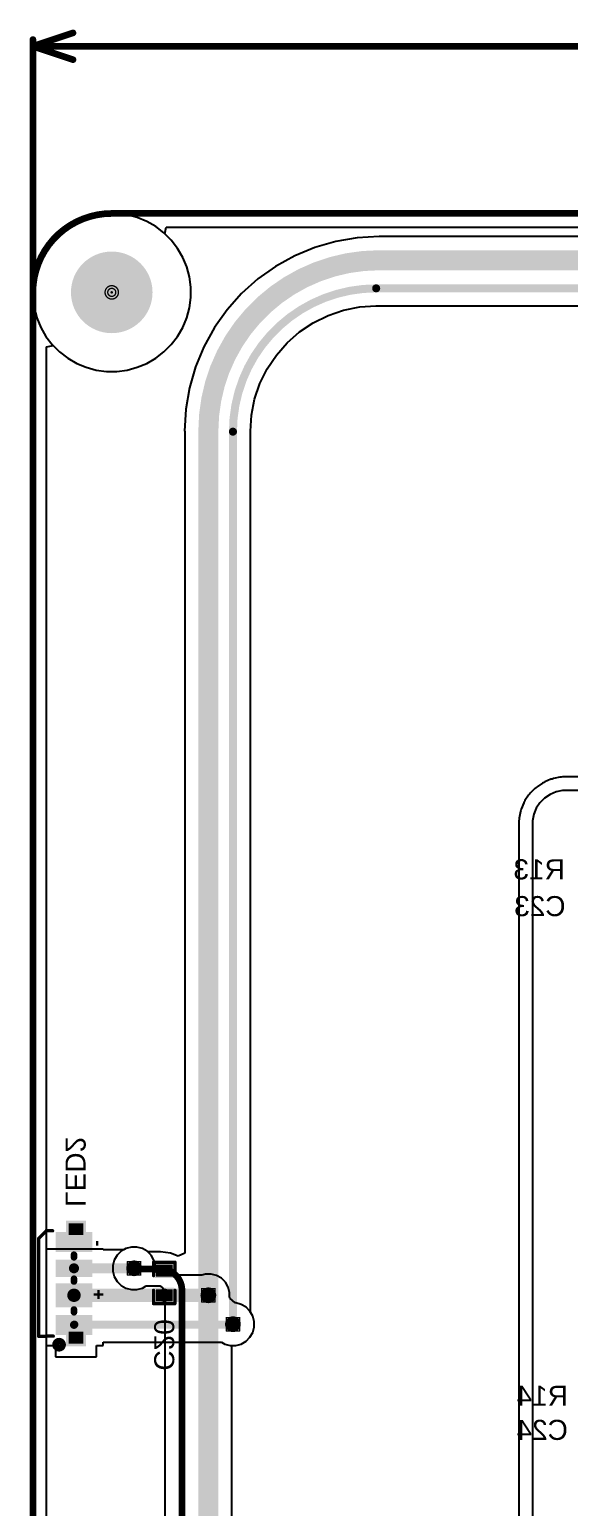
# Model space of a CAD drawing. Header units: inches. Extents: x 0 to 386, y 0 to 148.
# Drawn here: x -0.1 to 20.4, y 32.1 to 88.3 of the extents above; entities that cross this region are included whole.
import ezdxf

# ---------------------------------------------------------------- set-up
doc = ezdxf.new("R2010")
doc.units = ezdxf.units.IN
for name, color, linetype in [('Board outline', 216, 'Continuous'), ('Bottom Layer', 5, 'Continuous'), ('Bottom Overlay', 54, 'Continuous'), ('Bottom Paste', 16, 'Continuous'), ('Bottom Solder', 6, 'Continuous'), ('Dimensions', 6, 'Continuous'), ('Drill Drawing', 1, 'Continuous'), ('Multi-Layer', 9, 'Continuous'), ('Pad Holes', 156, 'Continuous'), ('Top Layer', 1, 'Continuous'), ('Top Solder', 216, 'Continuous'), ('Via Holes', 16, 'Continuous')]:
    doc.layers.add(name, color=color, linetype=linetype)
doc.styles.add('Arial', font='', dxfattribs={"height": 0.2})
doc.styles.add('Arial_Bold', font='', dxfattribs={"height": 0.2})
doc.styles.get('Arial').set_extended_font_data('Arial')
doc.styles.get('Arial_Bold').set_extended_font_data('Arial', bold=True)

# ---------------------------------------------------------------- blocks, each defined once
blk = doc.blocks.new('SK6812SIDE_A_B_75')
at = {"layer": 'Bottom Layer'}
for points in [[(-1.85, 0.638), (-1.3, 0.638), (-1.3, -0.562), (-1.85, -0.562)], [(-0.8, 0.638), (-0.1, 0.638), (-0.1, -0.562), (-0.8, -0.562)], [(0.35, 0.638), (0.8, 0.638), (0.8, -0.562), (0.35, -0.562)], [(1.85, -0.562), (1.3, -0.562), (1.3, 0.638), (1.85, 0.638)], [(-2.285, 0.237), (-1.835, 0.237), (-1.835, -0.313), (-2.285, -0.313)], [(2.285, -0.313), (1.835, -0.313), (1.835, 0.237), (2.285, 0.237)]]:
    blk.add_hatch(color=5, dxfattribs=at).paths.add_polyline_path(points)
at = {"layer": 'Bottom Paste'}
for points in [[(-1.85, 0.638), (-1.3, 0.638), (-1.3, -0.562), (-1.85, -0.562)], [(-0.8, 0.638), (-0.1, 0.638), (-0.1, -0.562), (-0.8, -0.562)], [(0.35, 0.638), (0.8, 0.638), (0.8, -0.562), (0.35, -0.562)], [(1.85, -0.562), (1.3, -0.562), (1.3, 0.638), (1.85, 0.638)], [(-2.285, 0.237), (-1.835, 0.237), (-1.835, -0.313), (-2.285, -0.313)], [(2.285, -0.313), (1.835, -0.313), (1.835, 0.237), (2.285, 0.237)]]:
    blk.add_hatch(color=16, dxfattribs=at).paths.add_polyline_path(points)
at = {"layer": 'Bottom Solder'}
for points in [[(-1.952, 0.739), (-1.198, 0.739), (-1.198, -0.664), (-1.952, -0.664)], [(-0.902, 0.739), (0.002, 0.739), (0.002, -0.664), (-0.902, -0.664)], [(0.248, 0.739), (0.902, 0.739), (0.902, -0.664), (0.248, -0.664)], [(1.952, -0.664), (1.198, -0.664), (1.198, 0.739), (1.952, 0.739)], [(-2.387, 0.339), (-1.733, 0.339), (-1.733, -0.414), (-2.387, -0.414)], [(2.387, -0.414), (1.733, -0.414), (1.733, 0.339), (2.387, 0.339)]]:
    blk.add_hatch(color=6, dxfattribs=at).paths.add_polyline_path(points)
at = {"layer": 'Bottom Overlay'}
for points in [[(-2.006, 1.383, 0.127, 0.127, 0), (-2, 0.825, 0.127, 0.127, 0)], [(-2.006, 1.383, 0.127, 0.127, 0), (1.704, 1.383, 0.127, 0.127, 0)], [(1.704, 1.383, 0.127, 0.127, 0), (2, 1.088, 0.127, 0.127, 0)], [(2, 1.092, 0.127, 0.127, 0), (2, 0.85, 0.127, 0.127, 0)], [(-1.092, 0.038, 0.254, 0.254, 0), (-0.994, 0.038, 0.254, 0.254, 0)], [(0.176, 0.038, 0.254, 0.254, 0), (0.078, 0.038, 0.254, 0.254, 0)], [(0.992, 0.038, 0.254, 0.254, 0), (1.09, 0.038, 0.254, 0.254, 0)]]:
    blk.add_lwpolyline(points, format="xyseb", dxfattribs=at)
for points in [[(-2.038, 1.383, 0.0635, 0.0635, 1), (-1.975, 1.383, 0.0635, 0.0635, 1)], [(-2.038, 1.383, 0.0635, 0.0635, 1), (-1.975, 1.383, 0.0635, 0.0635, 1)], [(1.673, 1.383, 0.0635, 0.0635, 1), (1.736, 1.383, 0.0635, 0.0635, 1)], [(1.673, 1.383, 0.0635, 0.0635, 1), (1.736, 1.383, 0.0635, 0.0635, 1)], [(1.968, 1.092, 0.0635, 0.0635, 1), (2.032, 1.092, 0.0635, 0.0635, 1)], [(1.968, 1.088, 0.0635, 0.0635, 1), (2.032, 1.088, 0.0635, 0.0635, 1)], [(-2.193, 0.604, 0.254, 0.254, 1), (-2.46, 0.604, 0.254, 0.254, 1)], [(-2.524, 0.604, 0.127, 0.127, 1), (-2.397, 0.604, 0.127, 0.127, 1)], [(-2.256, 0.604, 0.127, 0.127, 1), (-2.129, 0.604, 0.127, 0.127, 1)], [(-2.032, 0.825, 0.0635, 0.0635, 1), (-1.968, 0.825, 0.0635, 0.0635, 1)], [(1.968, 0.85, 0.0635, 0.0635, 1), (2.032, 0.85, 0.0635, 0.0635, 1)], [(-1.156, 0.038, 0.127, 0.127, 1), (-1.029, 0.038, 0.127, 0.127, 1)], [(-1.057, 0.038, 0.127, 0.127, 1), (-0.93, 0.038, 0.127, 0.127, 1)], [(0.014, 0.038, 0.127, 0.127, 1), (0.141, 0.038, 0.127, 0.127, 1)], [(0.113, 0.038, 0.127, 0.127, 1), (0.24, 0.038, 0.127, 0.127, 1)], [(0.929, 0.038, 0.127, 0.127, 1), (1.056, 0.038, 0.127, 0.127, 1)], [(1.027, 0.038, 0.127, 0.127, 1), (1.154, 0.038, 0.127, 0.127, 1)]]:
    blk.add_lwpolyline(points, format="xyseb", close=True, dxfattribs=at)
at = {"layer": 'Bottom Overlay', "style": 'Arial_Bold', "text_generation_flag": 2}
for s, p in [('+', (-0.624, -0.652)), ('-', (1.408, -0.652))]:
    blk.add_text(s, height=0.5, rotation=180, dxfattribs=at).set_placement(p)
blk = doc.blocks.new('____0402_B_106')
at = {"layer": 'Bottom Layer'}
for points in [[(-0.241, 0.318), (-0.241, -0.318), (-0.699, -0.318), (-0.699, 0.318)], [(0.699, 0.318), (0.699, -0.318), (0.241, -0.318), (0.241, 0.318)]]:
    blk.add_hatch(color=5, dxfattribs=at).paths.add_polyline_path(points)
at = {"layer": 'Bottom Paste'}
for points in [[(-0.241, 0.318), (-0.241, -0.318), (-0.699, -0.318), (-0.699, 0.318)], [(0.699, 0.318), (0.699, -0.318), (0.241, -0.318), (0.241, 0.318)]]:
    blk.add_hatch(color=16, dxfattribs=at).paths.add_polyline_path(points)
at = {"layer": 'Bottom Solder'}
for points in [[(-0.181, 0.377), (-0.181, -0.377), (-0.758, -0.377), (-0.758, 0.377)], [(0.758, 0.377), (0.758, -0.377), (0.181, -0.377), (0.181, 0.377)]]:
    blk.add_hatch(color=6, dxfattribs=at).paths.add_polyline_path(points)
at = {"layer": 'Bottom Overlay'}
for points in [[(-0.279, 0.406, 0.127, 0.127, 0), (-0.787, 0.406, 0.127, 0.127, 0)], [(-0.787, -0.406, 0.127, 0.127, 0), (-0.787, 0.406, 0.127, 0.127, 0)], [(0.787, 0.406, 0.127, 0.127, 0), (0.279, 0.406, 0.127, 0.127, 0)], [(0.787, -0.406, 0.127, 0.127, 0), (0.787, 0.406, 0.127, 0.127, 0)], [(-0.279, -0.406, 0.127, 0.127, 0), (-0.787, -0.406, 0.127, 0.127, 0)], [(0.787, -0.406, 0.127, 0.127, 0), (0.279, -0.406, 0.127, 0.127, 0)]]:
    blk.add_lwpolyline(points, format="xyseb", dxfattribs=at)
for points in [[(-0.819, 0.406, 0.0635, 0.0635, 1), (-0.756, 0.406, 0.0635, 0.0635, 1)], [(-0.819, 0.406, 0.0635, 0.0635, 1), (-0.756, 0.406, 0.0635, 0.0635, 1)], [(-0.311, 0.406, 0.0635, 0.0635, 1), (-0.248, 0.406, 0.0635, 0.0635, 1)], [(0.248, 0.406, 0.0635, 0.0635, 1), (0.311, 0.406, 0.0635, 0.0635, 1)], [(0.756, 0.406, 0.0635, 0.0635, 1), (0.819, 0.406, 0.0635, 0.0635, 1)], [(0.756, 0.406, 0.0635, 0.0635, 1), (0.819, 0.406, 0.0635, 0.0635, 1)], [(-0.819, -0.406, 0.0635, 0.0635, 1), (-0.756, -0.406, 0.0635, 0.0635, 1)], [(-0.819, -0.406, 0.0635, 0.0635, 1), (-0.756, -0.406, 0.0635, 0.0635, 1)], [(-0.311, -0.406, 0.0635, 0.0635, 1), (-0.248, -0.406, 0.0635, 0.0635, 1)], [(0.248, -0.406, 0.0635, 0.0635, 1), (0.311, -0.406, 0.0635, 0.0635, 1)], [(0.756, -0.406, 0.0635, 0.0635, 1), (0.819, -0.406, 0.0635, 0.0635, 1)], [(0.756, -0.406, 0.0635, 0.0635, 1), (0.819, -0.406, 0.0635, 0.0635, 1)]]:
    blk.add_lwpolyline(points, format="xyseb", close=True, dxfattribs=at)

msp = doc.modelspace()

# ---------------------------------------------------------------- hatches: boundary and pattern name
at = {"layer": 'Bottom Layer'}
h = msp.add_hatch(color=5, dxfattribs=at)
edge = h.paths.add_edge_path()
edge.add_arc((3.848, 41.215), 0.3, 0, 360)
h = msp.add_hatch(color=5, dxfattribs=at)
edge = h.paths.add_edge_path()
edge.add_arc((6.668, 40.19), 0.3, 0, 360)
h = msp.add_hatch(color=5, dxfattribs=at)
edge = h.paths.add_edge_path()
edge.add_arc((7.602, 39.091), 0.3, 0, 360)
at = {"layer": 'Bottom Solder'}
h = msp.add_hatch(color=6, dxfattribs=at)
edge = h.paths.add_edge_path()
edge.add_arc((2.997, 78.283), 0.0508, 0, 360)
at = {"layer": 'Pad Holes'}
h = msp.add_hatch(color=7, dxfattribs=at)
edge = h.paths.add_edge_path()
edge.add_arc((2.997, 78.283), 1.55, 0, 360)
at = {"layer": 'Top Layer'}
h = msp.add_hatch(color=1, dxfattribs=at)
edge = h.paths.add_edge_path()
edge.add_arc((3.848, 41.215), 0.3, 0, 360)
h = msp.add_hatch(color=1, dxfattribs=at)
edge = h.paths.add_edge_path()
edge.add_arc((6.668, 40.19), 0.3, 0, 360)
h = msp.add_hatch(color=1, dxfattribs=at)
edge = h.paths.add_edge_path()
edge.add_arc((7.602, 39.091), 0.3, 0, 360)
at = {"layer": 'Top Solder'}
h = msp.add_hatch(color=216, dxfattribs=at)
edge = h.paths.add_edge_path()
edge.add_arc((2.997, 78.283), 0.0508, 0, 360)
at = {"layer": 'Via Holes'}
h = msp.add_hatch(color=7, dxfattribs=at)
edge = h.paths.add_edge_path()
edge.add_arc((3.848, 41.215), 0.15, 0, 360)
h = msp.add_hatch(color=7, dxfattribs=at)
edge = h.paths.add_edge_path()
edge.add_arc((6.668, 40.19), 0.15, 0, 360)
h = msp.add_hatch(color=7, dxfattribs=at)
edge = h.paths.add_edge_path()
edge.add_arc((7.602, 39.091), 0.15, 0, 360)

# ---------------------------------------------------------------- linework, layer by layer
at = {"layer": 'Board outline'}
for points in [[(0, 78.283, 0.254, 0.254, -0.414214), (2.997, 81.28, 0.254, 0.254, 0)], [(2.997, 81.28, 0.254, 0.254, 0), (251.003, 81.28, 0.254, 0.254, 0)], [(0, 2.997, 0.254, 0.254, 0), (0, 78.283, 0.254, 0.254, 0)]]:
    msp.add_lwpolyline(points, format="xyseb", dxfattribs=at)
for points in [[(2.934, 81.28, 0.127, 0.127, 1), (3.061, 81.28, 0.127, 0.127, 1)], [(2.934, 81.28, 0.127, 0.127, 1), (3.061, 81.28, 0.127, 0.127, 1)], [(-0.064, 78.283, 0.127, 0.127, 1), (0.064, 78.283, 0.127, 0.127, 1)], [(-0.064, 78.283, 0.127, 0.127, 1), (0.064, 78.283, 0.127, 0.127, 1)]]:
    msp.add_lwpolyline(points, format="xyseb", close=True, dxfattribs=at)
at = {"layer": 'Bottom Layer'}
for p, q in [((5.015, 80.508), (5.064, 80.762)), ((5.258, 80.265), (5.015, 80.508)), ((5.064, 80.762), (69.642, 80.762)), ((5.497, 79.953), (5.258, 80.265)), ((5.694, 79.613), (5.497, 79.953)), ((5.844, 79.249), (5.694, 79.613)), ((5.946, 78.869), (5.844, 79.249)), ((5.997, 78.479), (5.946, 78.869)), ((5.946, 77.696), (5.997, 78.086)), ((5.997, 78.086), (5.997, 78.479)), ((5.844, 77.316), (5.946, 77.696)), ((5.497, 76.613), (5.694, 76.953)), ((5.694, 76.953), (5.844, 77.316)), ((5.258, 76.301), (5.497, 76.613)), ((0.518, 76.216), (0.772, 76.265)), ((0.518, 41.948), (0.518, 76.216)), ((0.772, 76.265), (1.015, 76.022)), ((1.015, 76.022), (1.327, 75.783)), ((1.327, 75.783), (1.667, 75.586)), ((4.327, 75.586), (4.667, 75.783)), ((4.667, 75.783), (4.979, 76.022)), ((4.979, 76.022), (5.258, 76.301)), ((1.667, 75.586), (2.031, 75.436)), ((2.031, 75.436), (2.411, 75.334)), ((2.411, 75.334), (2.801, 75.283)), ((2.801, 75.283), (3.194, 75.283)), ((3.194, 75.283), (3.584, 75.334)), ((3.584, 75.334), (3.964, 75.436)), ((3.964, 75.436), (4.327, 75.586)), ((2.67, 41.948), (0.518, 41.948)), ((2.67, 41.92), (2.67, 41.948)), ((3.452, 41.92), (2.67, 41.92)), ((3.536, 41.968), (3.452, 41.92)), ((3.742, 42.023), (3.536, 41.968)), ((3.954, 42.023), (3.742, 42.023)), ((4.16, 41.968), (3.954, 42.023)), ((4.344, 41.862), (4.16, 41.968)), ((4.495, 41.711), (4.344, 41.862)), ((4.601, 41.527), (4.495, 41.711)), ((4.656, 41.321), (4.601, 41.527)), ((4.656, 41.109), (4.656, 41.321)), ((4.771, 40.959), (4.656, 41.109)), ((6.561, 40.998), (6.414, 40.959)), ((6.774, 40.998), (6.561, 40.998)), ((6.979, 40.943), (6.774, 40.998)), ((6.414, 40.959), (4.771, 40.959)), ((7.164, 40.837), (6.979, 40.943)), ((7.314, 40.686), (7.164, 40.837)), ((7.42, 40.502), (7.314, 40.686)), ((7.475, 40.296), (7.42, 40.502)), ((7.475, 40.138), (7.475, 40.296)), ((7.481, 40.079), (7.475, 40.138)), ((7.689, 39.899), (7.481, 40.079)), ((7.709, 39.899), (7.689, 39.899)), ((7.914, 39.844), (7.709, 39.899)), ((8.099, 39.737), (7.914, 39.844)), ((8.249, 39.587), (8.099, 39.737)), ((8.355, 39.402), (8.249, 39.587)), ((8.41, 39.197), (8.355, 39.402)), ((8.249, 38.594), (8.355, 38.779)), ((8.355, 38.779), (8.41, 38.984)), ((8.41, 38.984), (8.41, 39.197)), ((0.518, 5.064), (0.518, 38.282)), ((0.518, 38.282), (0.854, 38.282)), ((0.854, 38.282), (0.854, 37.847)), ((2.42, 37.847), (2.42, 38.282)), ((2.42, 38.282), (2.67, 38.282)), ((2.67, 38.282), (2.67, 38.412)), ((2.67, 38.412), (7.162, 38.412)), ((7.162, 38.412), (7.291, 38.338)), ((7.291, 38.338), (7.496, 38.283)), ((7.496, 38.283), (7.709, 38.283)), ((7.709, 38.283), (7.914, 38.338)), ((7.914, 38.338), (8.099, 38.444)), ((8.099, 38.444), (8.249, 38.594)), ((0.854, 37.847), (2.42, 37.847))]:
    msp.add_line(p, q, dxfattribs=at)
for points in [[(1.562, 41.215, 0.381, 0.381, 0), (3.848, 41.215, 0.381, 0.381, 0)], [(1.562, 40.19, 0.508, 0.508, 0), (4.991, 40.19, 0.508, 0.508, 0)], [(4.991, 40.19, 0.508, 0.508, 0), (6.668, 40.19, 0.508, 0.508, 0)], [(1.562, 39.065, 0.305, 0.305, 0), (1.575, 39.078, 0.305, 0.305, 0)], [(1.575, 39.078, 0.305, 0.305, 0), (7.59, 39.078, 0.305, 0.305, 0)], [(7.59, 39.078, 0.305, 0.305, 0), (7.602, 39.091, 0.305, 0.305, 0)]]:
    msp.add_lwpolyline(points, format="xyseb", dxfattribs=at)
for points in [[(1.467, 41.215, 0.191, 0.191, 1), (1.657, 41.215, 0.191, 0.191, 1)], [(3.753, 41.215, 0.191, 0.191, 1), (3.943, 41.215, 0.191, 0.191, 1)], [(1.435, 40.19, 0.254, 0.254, 1), (1.689, 40.19, 0.254, 0.254, 1)], [(4.864, 40.19, 0.254, 0.254, 1), (5.118, 40.19, 0.254, 0.254, 1)], [(4.864, 40.19, 0.254, 0.254, 1), (5.118, 40.19, 0.254, 0.254, 1)], [(6.54, 40.19, 0.254, 0.254, 1), (6.795, 40.19, 0.254, 0.254, 1)], [(1.486, 39.065, 0.152, 0.152, 1), (1.638, 39.065, 0.152, 0.152, 1)], [(1.499, 39.078, 0.152, 0.152, 1), (1.651, 39.078, 0.152, 0.152, 1)], [(1.499, 39.078, 0.152, 0.152, 1), (1.651, 39.078, 0.152, 0.152, 1)], [(7.514, 39.078, 0.152, 0.152, 1), (7.666, 39.078, 0.152, 0.152, 1)], [(7.514, 39.078, 0.152, 0.152, 1), (7.666, 39.078, 0.152, 0.152, 1)], [(7.526, 39.091, 0.152, 0.152, 1), (7.679, 39.091, 0.152, 0.152, 1)]]:
    msp.add_lwpolyline(points, format="xyseb", close=True, dxfattribs=at)
at = {"layer": 'Dimensions'}
for points in [[(0, 87.63, 0.254, 0.254, 0), (1.524, 88.138, 0.254, 0.254, 0)], [(0, 78.537, 0.254, 0.254, 0), (0, 87.884, 0.254, 0.254, 0)], [(0, 87.63, 0.254, 0.254, 0), (120.474, 87.63, 0.254, 0.254, 0)], [(0, 87.63, 0.254, 0.254, 0), (1.524, 87.122, 0.254, 0.254, 0)]]:
    msp.add_lwpolyline(points, format="xyseb", dxfattribs=at)
for points in [[(1.46, 88.138, 0.127, 0.127, 1), (1.587, 88.138, 0.127, 0.127, 1)], [(-0.064, 87.884, 0.127, 0.127, 1), (0.064, 87.884, 0.127, 0.127, 1)], [(-0.064, 87.63, 0.127, 0.127, 1), (0.064, 87.63, 0.127, 0.127, 1)], [(-0.064, 87.63, 0.127, 0.127, 1), (0.064, 87.63, 0.127, 0.127, 1)], [(-0.064, 87.63, 0.127, 0.127, 1), (0.064, 87.63, 0.127, 0.127, 1)], [(1.46, 87.122, 0.127, 0.127, 1), (1.587, 87.122, 0.127, 0.127, 1)], [(-0.064, 78.537, 0.127, 0.127, 1), (0.064, 78.537, 0.127, 0.127, 1)]]:
    msp.add_lwpolyline(points, format="xyseb", close=True, dxfattribs=at)
at = {"layer": 'Drill Drawing'}
for points in [[(3.251, 78.283, 0.0508, 0.0508, 1), (2.743, 78.283, 0.0508, 0.0508, 1)], [(2.73, 78.283, 0.0254, 0.0254, 1), (2.756, 78.283, 0.0254, 0.0254, 1)], [(3.15, 78.283, 0.0508, 0.0508, 1), (2.845, 78.283, 0.0508, 0.0508, 1)], [(2.832, 78.283, 0.0254, 0.0254, 1), (2.857, 78.283, 0.0254, 0.0254, 1)], [(3.137, 78.283, 0.0254, 0.0254, 1), (3.162, 78.283, 0.0254, 0.0254, 1)], [(3.238, 78.283, 0.0254, 0.0254, 1), (3.264, 78.283, 0.0254, 0.0254, 1)], [(3.581, 41.469, 0.0254, 0.0254, 1), (3.607, 41.469, 0.0254, 0.0254, 1)], [(3.581, 41.469, 0.0254, 0.0254, 1), (3.607, 41.469, 0.0254, 0.0254, 1)], [(3.581, 40.961, 0.0254, 0.0254, 1), (3.607, 40.961, 0.0254, 0.0254, 1)], [(3.581, 40.961, 0.0254, 0.0254, 1), (3.607, 40.961, 0.0254, 0.0254, 1)], [(3.683, 41.367, 0.0254, 0.0254, 1), (3.708, 41.367, 0.0254, 0.0254, 1)], [(3.683, 41.367, 0.0254, 0.0254, 1), (3.708, 41.367, 0.0254, 0.0254, 1)], [(3.683, 41.063, 0.0254, 0.0254, 1), (3.708, 41.063, 0.0254, 0.0254, 1)], [(3.683, 41.063, 0.0254, 0.0254, 1), (3.708, 41.063, 0.0254, 0.0254, 1)], [(3.988, 41.367, 0.0254, 0.0254, 1), (4.013, 41.367, 0.0254, 0.0254, 1)], [(3.988, 41.367, 0.0254, 0.0254, 1), (4.013, 41.367, 0.0254, 0.0254, 1)], [(3.988, 41.063, 0.0254, 0.0254, 1), (4.013, 41.063, 0.0254, 0.0254, 1)], [(3.988, 41.063, 0.0254, 0.0254, 1), (4.013, 41.063, 0.0254, 0.0254, 1)], [(4.089, 41.469, 0.0254, 0.0254, 1), (4.115, 41.469, 0.0254, 0.0254, 1)], [(4.089, 41.469, 0.0254, 0.0254, 1), (4.115, 41.469, 0.0254, 0.0254, 1)], [(4.089, 40.961, 0.0254, 0.0254, 1), (4.115, 40.961, 0.0254, 0.0254, 1)], [(4.089, 40.961, 0.0254, 0.0254, 1), (4.115, 40.961, 0.0254, 0.0254, 1)], [(6.401, 40.444, 0.0254, 0.0254, 1), (6.426, 40.444, 0.0254, 0.0254, 1)], [(6.401, 40.444, 0.0254, 0.0254, 1), (6.426, 40.444, 0.0254, 0.0254, 1)], [(6.909, 40.444, 0.0254, 0.0254, 1), (6.934, 40.444, 0.0254, 0.0254, 1)], [(6.909, 40.444, 0.0254, 0.0254, 1), (6.934, 40.444, 0.0254, 0.0254, 1)], [(6.401, 39.936, 0.0254, 0.0254, 1), (6.426, 39.936, 0.0254, 0.0254, 1)], [(6.401, 39.936, 0.0254, 0.0254, 1), (6.426, 39.936, 0.0254, 0.0254, 1)], [(6.502, 40.342, 0.0254, 0.0254, 1), (6.528, 40.342, 0.0254, 0.0254, 1)], [(6.502, 40.342, 0.0254, 0.0254, 1), (6.528, 40.342, 0.0254, 0.0254, 1)], [(6.502, 40.038, 0.0254, 0.0254, 1), (6.528, 40.038, 0.0254, 0.0254, 1)], [(6.502, 40.038, 0.0254, 0.0254, 1), (6.528, 40.038, 0.0254, 0.0254, 1)], [(6.807, 40.342, 0.0254, 0.0254, 1), (6.833, 40.342, 0.0254, 0.0254, 1)], [(6.807, 40.342, 0.0254, 0.0254, 1), (6.833, 40.342, 0.0254, 0.0254, 1)], [(6.807, 40.038, 0.0254, 0.0254, 1), (6.833, 40.038, 0.0254, 0.0254, 1)], [(6.807, 40.038, 0.0254, 0.0254, 1), (6.833, 40.038, 0.0254, 0.0254, 1)], [(6.909, 39.936, 0.0254, 0.0254, 1), (6.934, 39.936, 0.0254, 0.0254, 1)], [(6.909, 39.936, 0.0254, 0.0254, 1), (6.934, 39.936, 0.0254, 0.0254, 1)], [(7.336, 39.345, 0.0254, 0.0254, 1), (7.361, 39.345, 0.0254, 0.0254, 1)], [(7.336, 39.345, 0.0254, 0.0254, 1), (7.361, 39.345, 0.0254, 0.0254, 1)], [(7.844, 39.345, 0.0254, 0.0254, 1), (7.869, 39.345, 0.0254, 0.0254, 1)], [(7.844, 39.345, 0.0254, 0.0254, 1), (7.869, 39.345, 0.0254, 0.0254, 1)], [(7.336, 38.837, 0.0254, 0.0254, 1), (7.361, 38.837, 0.0254, 0.0254, 1)], [(7.336, 38.837, 0.0254, 0.0254, 1), (7.361, 38.837, 0.0254, 0.0254, 1)], [(7.437, 39.243, 0.0254, 0.0254, 1), (7.463, 39.243, 0.0254, 0.0254, 1)], [(7.437, 39.243, 0.0254, 0.0254, 1), (7.463, 39.243, 0.0254, 0.0254, 1)], [(7.437, 38.938, 0.0254, 0.0254, 1), (7.463, 38.938, 0.0254, 0.0254, 1)], [(7.437, 38.938, 0.0254, 0.0254, 1), (7.463, 38.938, 0.0254, 0.0254, 1)], [(7.742, 39.243, 0.0254, 0.0254, 1), (7.768, 39.243, 0.0254, 0.0254, 1)], [(7.742, 39.243, 0.0254, 0.0254, 1), (7.768, 39.243, 0.0254, 0.0254, 1)], [(7.742, 38.938, 0.0254, 0.0254, 1), (7.768, 38.938, 0.0254, 0.0254, 1)], [(7.742, 38.938, 0.0254, 0.0254, 1), (7.768, 38.938, 0.0254, 0.0254, 1)], [(7.844, 38.837, 0.0254, 0.0254, 1), (7.869, 38.837, 0.0254, 0.0254, 1)], [(7.844, 38.837, 0.0254, 0.0254, 1), (7.869, 38.837, 0.0254, 0.0254, 1)]]:
    msp.add_lwpolyline(points, format="xyseb", close=True, dxfattribs=at)
for points in [[(3.594, 41.469, 0.0508, 0.0508, 0), (4.102, 41.469, 0.0508, 0.0508, 0)], [(3.594, 40.961, 0.0508, 0.0508, 0), (3.594, 41.469, 0.0508, 0.0508, 0)], [(3.594, 40.961, 0.0508, 0.0508, 0), (4.102, 40.961, 0.0508, 0.0508, 0)], [(3.696, 41.367, 0.0508, 0.0508, 0), (4, 41.367, 0.0508, 0.0508, 0)], [(3.696, 41.063, 0.0508, 0.0508, 0), (3.696, 41.367, 0.0508, 0.0508, 0)], [(3.696, 41.063, 0.0508, 0.0508, 0), (4, 41.063, 0.0508, 0.0508, 0)], [(4, 41.063, 0.0508, 0.0508, 0), (4, 41.367, 0.0508, 0.0508, 0)], [(4.102, 40.961, 0.0508, 0.0508, 0), (4.102, 41.469, 0.0508, 0.0508, 0)], [(6.413, 40.444, 0.0508, 0.0508, 0), (6.921, 40.444, 0.0508, 0.0508, 0)], [(6.413, 39.936, 0.0508, 0.0508, 0), (6.413, 40.444, 0.0508, 0.0508, 0)], [(6.921, 39.936, 0.0508, 0.0508, 0), (6.921, 40.444, 0.0508, 0.0508, 0)], [(6.413, 39.936, 0.0508, 0.0508, 0), (6.921, 39.936, 0.0508, 0.0508, 0)], [(6.515, 40.342, 0.0508, 0.0508, 0), (6.82, 40.342, 0.0508, 0.0508, 0)], [(6.515, 40.038, 0.0508, 0.0508, 0), (6.515, 40.342, 0.0508, 0.0508, 0)], [(6.515, 40.038, 0.0508, 0.0508, 0), (6.82, 40.038, 0.0508, 0.0508, 0)], [(6.82, 40.038, 0.0508, 0.0508, 0), (6.82, 40.342, 0.0508, 0.0508, 0)], [(7.348, 39.345, 0.0508, 0.0508, 0), (7.856, 39.345, 0.0508, 0.0508, 0)], [(7.348, 38.837, 0.0508, 0.0508, 0), (7.348, 39.345, 0.0508, 0.0508, 0)], [(7.856, 38.837, 0.0508, 0.0508, 0), (7.856, 39.345, 0.0508, 0.0508, 0)], [(7.348, 38.837, 0.0508, 0.0508, 0), (7.856, 38.837, 0.0508, 0.0508, 0)], [(7.45, 39.243, 0.0508, 0.0508, 0), (7.755, 39.243, 0.0508, 0.0508, 0)], [(7.45, 38.938, 0.0508, 0.0508, 0), (7.45, 39.243, 0.0508, 0.0508, 0)], [(7.45, 38.938, 0.0508, 0.0508, 0), (7.755, 38.938, 0.0508, 0.0508, 0)], [(7.755, 38.938, 0.0508, 0.0508, 0), (7.755, 39.243, 0.0508, 0.0508, 0)]]:
    msp.add_lwpolyline(points, format="xyseb", dxfattribs=at)
at = {"layer": 'Multi-Layer'}
for p, q in [((1.667, 80.979), (1.327, 80.783)), ((2.031, 81.13), (1.667, 80.979)), ((2.411, 81.231), (2.031, 81.13)), ((2.801, 81.283), (2.411, 81.231)), ((2.997, 81.283), (2.801, 81.283)), ((2.997, 81.283), (2.997, 81.283)), ((3.194, 81.283), (2.997, 81.283)), ((3.584, 81.231), (3.194, 81.283)), ((3.964, 81.13), (3.584, 81.231)), ((4.327, 80.979), (3.964, 81.13)), ((4.667, 80.783), (4.327, 80.979)), ((1.015, 80.543), (0.737, 80.265)), ((1.327, 80.783), (1.015, 80.543)), ((4.979, 80.543), (4.667, 80.783)), ((5.258, 80.265), (4.979, 80.543)), ((0.497, 79.953), (0.301, 79.613)), ((0.737, 80.265), (0.497, 79.953)), ((5.497, 79.953), (5.258, 80.265)), ((5.694, 79.613), (5.497, 79.953)), ((0.15, 79.249), (0.049, 78.869)), ((0.301, 79.613), (0.15, 79.249)), ((5.844, 79.249), (5.694, 79.613)), ((5.946, 78.869), (5.844, 79.249)), ((0.049, 78.869), (-0.003, 78.479)), ((5.997, 78.479), (5.946, 78.869)), ((-0.003, 78.479), (-0.003, 78.283)), ((-0.003, 78.283), (-0.003, 78.086)), ((-0.003, 78.086), (0.049, 77.696)), ((5.946, 77.696), (5.997, 78.086)), ((5.997, 78.283), (5.997, 78.479)), ((5.997, 78.086), (5.997, 78.283)), ((0.049, 77.696), (0.15, 77.316)), ((5.844, 77.316), (5.946, 77.696)), ((0.15, 77.316), (0.301, 76.953)), ((0.301, 76.953), (0.497, 76.613)), ((5.497, 76.613), (5.694, 76.953)), ((5.694, 76.953), (5.844, 77.316)), ((0.497, 76.613), (0.737, 76.301)), ((5.258, 76.301), (5.497, 76.613)), ((0.737, 76.301), (1.015, 76.022)), ((1.015, 76.022), (1.327, 75.783)), ((1.327, 75.783), (1.667, 75.586)), ((4.327, 75.586), (4.667, 75.783)), ((4.667, 75.783), (4.979, 76.022)), ((4.979, 76.022), (5.258, 76.301)), ((1.667, 75.586), (2.031, 75.436)), ((2.031, 75.436), (2.411, 75.334)), ((2.411, 75.334), (2.801, 75.283)), ((2.801, 75.283), (2.997, 75.283)), ((2.997, 75.283), (3.194, 75.283)), ((3.194, 75.283), (3.584, 75.334)), ((3.584, 75.334), (3.964, 75.436)), ((3.964, 75.436), (4.327, 75.586))]:
    msp.add_line(p, q, dxfattribs=at)
at = {"layer": 'Top Layer'}
for p, q in [((5.015, 80.508), (5.064, 80.762)), ((5.258, 80.265), (5.015, 80.508)), ((5.064, 80.762), (105.149, 80.762)), ((12.327, 80.356), (11.511, 80.217)), ((13.154, 80.403), (12.327, 80.356)), ((13.154, 80.399), (13.154, 80.403)), ((75.387, 80.399), (13.154, 80.399)), ((5.497, 79.953), (5.258, 80.265)), ((5.694, 79.613), (5.497, 79.953)), ((10.714, 79.988), (9.949, 79.671)), ((11.511, 80.217), (10.714, 79.988)), ((5.844, 79.249), (5.694, 79.613)), ((5.946, 78.869), (5.844, 79.249)), ((9.224, 79.27), (8.548, 78.791)), ((9.949, 79.671), (9.224, 79.27)), ((5.997, 78.479), (5.946, 78.869)), ((8.548, 78.791), (7.931, 78.239)), ((5.946, 77.696), (5.997, 78.086)), ((5.997, 78.086), (5.997, 78.479)), ((7.931, 78.239), (7.379, 77.621)), ((5.844, 77.316), (5.946, 77.696)), ((7.379, 77.621), (6.899, 76.945)), ((11.216, 77.408), (11.808, 77.609)), ((11.808, 77.609), (12.421, 77.731)), ((12.421, 77.731), (13.029, 77.771)), ((13.029, 77.771), (13.045, 77.769)), ((13.045, 77.769), (72.113, 77.769)), ((5.497, 76.613), (5.694, 76.953)), ((5.694, 76.953), (5.844, 77.316)), ((6.899, 76.945), (6.498, 76.22)), ((10.135, 76.785), (10.655, 77.132)), ((10.655, 77.132), (11.216, 77.408)), ((5.258, 76.301), (5.497, 76.613)), ((9.253, 75.902), (9.665, 76.372)), ((9.665, 76.372), (10.135, 76.785)), ((0.518, 76.216), (0.772, 76.265)), ((0.518, 5.064), (0.518, 76.216)), ((0.772, 76.265), (1.015, 76.022)), ((1.015, 76.022), (1.327, 75.783)), ((1.327, 75.783), (1.667, 75.586)), ((4.327, 75.586), (4.667, 75.783)), ((4.667, 75.783), (4.979, 76.022)), ((4.979, 76.022), (5.258, 76.301)), ((6.498, 76.22), (6.181, 75.455)), ((8.906, 75.382), (9.253, 75.902)), ((1.667, 75.586), (2.031, 75.436)), ((2.031, 75.436), (2.411, 75.334)), ((2.411, 75.334), (2.801, 75.283)), ((2.801, 75.283), (3.194, 75.283)), ((3.194, 75.283), (3.584, 75.334)), ((3.584, 75.334), (3.964, 75.436)), ((3.964, 75.436), (4.327, 75.586)), ((6.181, 75.455), (5.952, 74.659)), ((8.629, 74.822), (8.906, 75.382)), ((5.952, 74.659), (5.813, 73.842)), ((8.428, 74.23), (8.629, 74.822)), ((8.306, 73.616), (8.428, 74.23)), ((5.813, 73.842), (5.767, 73.015)), ((8.266, 73.009), (8.306, 73.616)), ((5.767, 73.015), (5.771, 73.015)), ((5.771, 73.015), (5.771, 41.79)), ((8.269, 72.992), (8.266, 73.009)), ((8.269, 39.553), (8.269, 72.992)), ((19.158, 59.507), (19.122, 59.471)), ((19.366, 59.646), (19.158, 59.507)), ((19.413, 59.665), (19.366, 59.646)), ((19.455, 59.694), (19.413, 59.665)), ((19.686, 59.79), (19.455, 59.694)), ((19.736, 59.799), (19.686, 59.79)), ((19.784, 59.819), (19.736, 59.799)), ((20.029, 59.868), (19.784, 59.819)), ((20.08, 59.868), (20.029, 59.868)), ((20.13, 59.878), (20.08, 59.868)), ((22.366, 59.878), (20.13, 59.878)), ((18.699, 58.979), (18.679, 58.932)), ((18.838, 59.187), (18.699, 58.979)), ((18.874, 59.223), (18.838, 59.187)), ((18.902, 59.266), (18.874, 59.223)), ((19.079, 59.443), (18.902, 59.266)), ((19.122, 59.471), (19.079, 59.443)), ((19.445, 59.076), (19.269, 58.899)), ((19.653, 59.215), (19.445, 59.076)), ((19.885, 59.311), (19.653, 59.215)), ((20.13, 59.36), (19.885, 59.311)), ((20.255, 59.36), (20.13, 59.36)), ((22.366, 59.36), (20.255, 59.36)), ((18.526, 58.561), (18.477, 58.316)), ((18.545, 58.608), (18.526, 58.561)), ((18.555, 58.658), (18.545, 58.608)), ((18.651, 58.89), (18.555, 58.658)), ((18.679, 58.932), (18.651, 58.89)), ((19.034, 58.46), (18.985, 58.215)), ((19.13, 58.691), (19.034, 58.46)), ((19.269, 58.899), (19.13, 58.691)), ((18.477, 58.265), (18.467, 58.215)), ((18.467, 58.215), (18.467, 58.09)), ((18.467, 58.09), (18.467, 58.09)), ((18.467, 58.09), (18.467, 17.407)), ((18.477, 58.316), (18.477, 58.265)), ((18.985, 58.215), (18.985, 58.09)), ((18.985, 58.09), (18.985, 58.09)), ((18.985, 58.09), (18.985, 17.404)), ((3.202, 41.711), (3.095, 41.527)), ((3.352, 41.862), (3.202, 41.711)), ((3.536, 41.968), (3.352, 41.862)), ((3.742, 42.023), (3.536, 41.968)), ((3.954, 42.023), (3.742, 42.023)), ((4.16, 41.968), (3.954, 42.023)), ((4.344, 41.862), (4.16, 41.968)), ((4.365, 41.841), (4.344, 41.862)), ((4.855, 41.841), (4.365, 41.841)), ((5.232, 41.791), (4.855, 41.841)), ((4.855, 41.841), (4.855, 41.841)), ((5.517, 41.673), (5.232, 41.791)), ((5.771, 41.79), (5.517, 41.673)), ((3.095, 41.527), (3.04, 41.321)), ((3.04, 41.321), (3.04, 41.109)), ((3.04, 41.109), (3.095, 40.903)), ((3.095, 40.903), (3.202, 40.719)), ((3.202, 40.719), (3.352, 40.568)), ((3.352, 40.568), (3.536, 40.462)), ((3.536, 40.462), (3.742, 40.407)), ((3.954, 40.407), (4.16, 40.462)), ((4.16, 40.462), (4.305, 40.546)), ((4.305, 40.546), (4.839, 40.546)), ((4.839, 40.546), (4.932, 40.461)), ((4.932, 40.461), (5.017, 40.368)), ((3.742, 40.407), (3.954, 40.407)), ((5.017, 40.368), (5.017, 11.855)), ((8.355, 39.402), (8.269, 39.553)), ((8.41, 39.197), (8.355, 39.402)), ((8.249, 38.594), (8.355, 38.779)), ((8.355, 38.779), (8.41, 38.984)), ((8.41, 38.984), (8.41, 39.197)), ((7.564, 12.101), (7.564, 38.283)), ((7.564, 38.283), (7.709, 38.283)), ((7.709, 38.283), (7.914, 38.338)), ((7.914, 38.338), (8.099, 38.444)), ((8.099, 38.444), (8.249, 38.594))]:
    msp.add_line(p, q, dxfattribs=at)
for points in [[(6.668, 73.015, 0.762, 0.762, -0.414214), (13.154, 79.502, 0.762, 0.762, 0)], [(13.154, 79.502, 0.762, 0.762, 0), (75.387, 79.502, 0.762, 0.762, 0)], [(7.602, 72.992, 0.305, 0.305, -0.414214), (13.045, 78.435, 0.305, 0.305, 0)], [(13.045, 78.435, 0.305, 0.305, 0), (72.575, 78.435, 0.305, 0.305, 0)], [(6.668, 40.19, 0.762, 0.762, 0), (6.668, 73.015, 0.762, 0.762, 0)], [(7.602, 39.091, 0.305, 0.305, 0), (7.602, 72.992, 0.305, 0.305, 0)], [(3.87, 41.193, 0.254, 0.254, -0.414214), (3.848, 41.215, 0.254, 0.254, 0)], [(3.87, 41.193, 0.254, 0.254, 0), (4.855, 41.193, 0.254, 0.254, 0)], [(4.855, 41.193, 0.254, 0.254, -0.414214), (5.664, 40.384, 0.254, 0.254, 0)], [(5.664, 11.855, 0.254, 0.254, 0), (5.664, 40.384, 0.254, 0.254, 0)], [(6.668, 12.101, 0.762, 0.762, 0), (6.668, 40.19, 0.762, 0.762, 0)]]:
    msp.add_lwpolyline(points, format="xyseb", dxfattribs=at)
for points in [[(12.964, 79.502, 0.381, 0.381, 1), (13.345, 79.502, 0.381, 0.381, 1)], [(12.964, 79.502, 0.381, 0.381, 1), (13.345, 79.502, 0.381, 0.381, 1)], [(12.969, 78.435, 0.152, 0.152, 1), (13.122, 78.435, 0.152, 0.152, 1)], [(12.969, 78.435, 0.152, 0.152, 1), (13.122, 78.435, 0.152, 0.152, 1)], [(6.477, 73.015, 0.381, 0.381, 1), (6.858, 73.015, 0.381, 0.381, 1)], [(6.477, 73.015, 0.381, 0.381, 1), (6.858, 73.015, 0.381, 0.381, 1)], [(7.526, 72.992, 0.152, 0.152, 1), (7.679, 72.992, 0.152, 0.152, 1)], [(7.526, 72.992, 0.152, 0.152, 1), (7.679, 72.992, 0.152, 0.152, 1)], [(3.785, 41.215, 0.127, 0.127, 1), (3.912, 41.215, 0.127, 0.127, 1)], [(3.806, 41.193, 0.127, 0.127, 1), (3.933, 41.193, 0.127, 0.127, 1)], [(3.806, 41.193, 0.127, 0.127, 1), (3.933, 41.193, 0.127, 0.127, 1)], [(4.791, 41.193, 0.127, 0.127, 1), (4.918, 41.193, 0.127, 0.127, 1)], [(4.791, 41.193, 0.127, 0.127, 1), (4.918, 41.193, 0.127, 0.127, 1)], [(5.601, 40.384, 0.127, 0.127, 1), (5.728, 40.384, 0.127, 0.127, 1)], [(5.601, 40.384, 0.127, 0.127, 1), (5.728, 40.384, 0.127, 0.127, 1)], [(6.477, 40.19, 0.381, 0.381, 1), (6.858, 40.19, 0.381, 0.381, 1)], [(6.477, 40.19, 0.381, 0.381, 1), (6.858, 40.19, 0.381, 0.381, 1)], [(7.526, 39.091, 0.152, 0.152, 1), (7.679, 39.091, 0.152, 0.152, 1)]]:
    msp.add_lwpolyline(points, format="xyseb", close=True, dxfattribs=at)

# ---------------------------------------------------------------- block references
for name, p, rotation in [('SK6812SIDE_A_B_75', (1.599, 40.64), 90), ('____0402_B_106', (4.991, 40.66), 270)]:
    msp.add_blockref(name, p, dxfattribs=dict(rotation=rotation))

# ---------------------------------------------------------------- texts
at = {"layer": 'Bottom Overlay', "style": 'Arial', "text_generation_flag": 2}
for s, p in [('R13', (20.214, 55.987)), ('C23', (20.243, 54.59)), ('R14', (20.332, 35.992)), ('C24', (20.332, 34.697))]:
    msp.add_text(s, height=0.762, dxfattribs=at).set_placement(p)
for s, p in [('LED2', (1.242, 43.544)), ('C20', (4.609, 37.328))]:
    msp.add_text(s, height=0.762, rotation=270, dxfattribs=at).set_placement(p)

doc.saveas('drawing.dxf')
